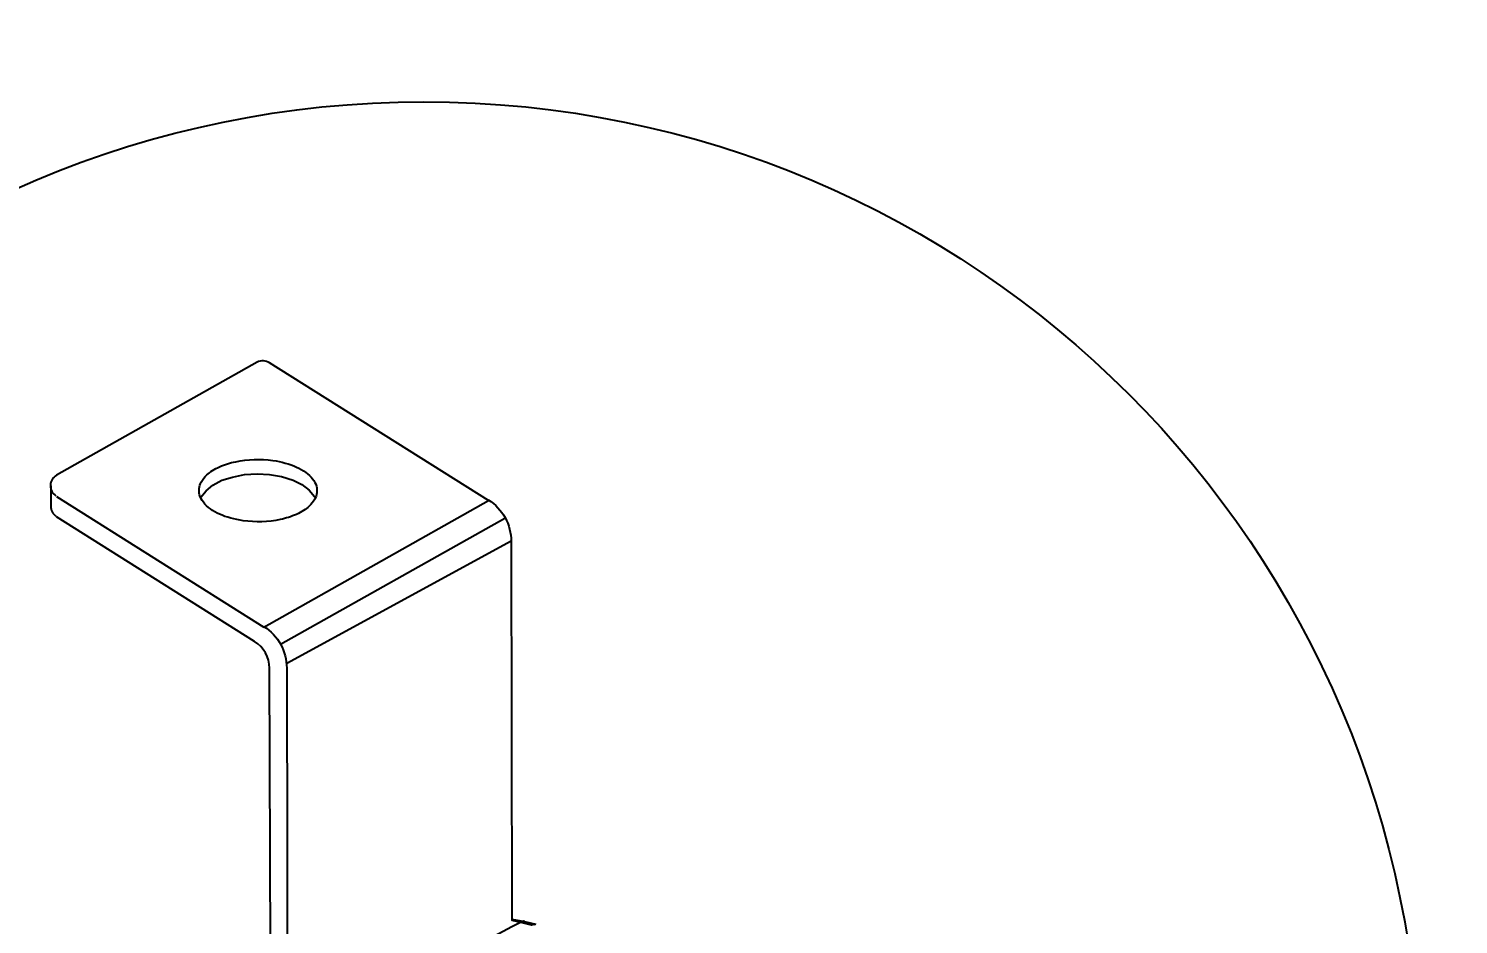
# Model space of a CAD drawing. Header units: feet. Extents: x -327 to 55127, y -2634 to 4121.
# Drawn here: x 176.01 to 189.16, y 42.69 to 50.93 of the extents above; entities that cross this region are included whole.
import ezdxf
from ezdxf.enums import TextEntityAlignment as Align

# ---------------------------------------------------------------- set-up
doc = ezdxf.new("R2018")
doc.units = ezdxf.units.FT
doc.header["$MEASUREMENT"] = 0
for name, color, linetype in [('G-ANNO-TEXT', 1, 'Continuous'), ('G-TEXT', 7, 'Continuous'), ('PDF_0', 7, 'Continuous')]:
    doc.layers.add(name, color=color, linetype=linetype)
doc.styles.add('NEI-A', font='arial.ttf')
doc.styles.get("Standard").update_dxf_attribs({"font": 'arial.ttf'})

# ---------------------------------------------------------------- blocks, each defined once
blk = doc.blocks.new('DETAIL_TITLE')
at = {"style": 'NEI-A', "flags": 8}
blk.add_attdef('#', text='', height=0.2, dxfattribs=at).set_placement((0.5922, -0.5109), align=Align.MIDDLE_CENTER)
at = {"lineweight": 30, "flags": 104}
blk.add_attdef('DETAIL_TITLE', text='', height=0.2, dxfattribs=at).set_placement((0.9099, -0.52514), align=Align.BOTTOM_LEFT)
at = {"style": 'NEI-A'}
for tag, p in [('SCALE:', (0.93865, -0.73792)), ('1"_=_', (1.5474, -0.73792))]:
    blk.add_attdef(tag, text='', height=0.1, dxfattribs=at).set_placement(p, align=Align.BOTTOM_LEFT)
blk = doc.blocks.new('sub-title')
at = {"color": 153, "lineweight": 30, "flags": 106}
blk.add_attdef('SUB_TITLE', text='', height=0.1875, dxfattribs=at).set_placement((0, 0.1875), align=Align.MIDDLE_CENTER)

msp = doc.modelspace()

# ---------------------------------------------------------------- linework, layer by layer
at = {"layer": 'PDF_0', "lineweight": 25}
for points in [[(176.27, 46.625), (178.178, 45.425), (180.242, 46.59), (178.23, 47.854, 0.27568), (178.114, 47.86), (176.27, 46.822, 0.567792), (176.265, 46.631)], [(176.218, 46.724), (176.218, 46.538, 0.257708), (176.265, 46.445)], [(180.241, 46.596, -0.257069), (180.451, 46.213), (180.457, 42.729), (180.538, 42.711), (180.567, 42.723), (180.573, 42.717)], [(177.888, 41.424), (177.888, 41.418), (177.894, 41.418), (177.905, 41.407), (177.917, 41.407), (177.917, 41.436), (177.929, 41.488), (177.946, 41.529), (177.969, 41.569), (177.998, 41.592), (178.3, 41.517), (178.393, 41.563), (178.242, 41.604), (178.23, 45.048, 0.257069), (178.091, 45.291), (176.27, 46.439)], [(178.177, 45.431, -0.257069), (178.387, 45.048), (178.393, 41.563), (180.457, 42.671), (180.538, 42.711), (180.636, 42.688), (180.642, 42.688), (180.665, 42.694), (180.671, 42.688)]]:
    msp.add_lwpolyline(points, format="xyb", dxfattribs=at)
for points in [[(177.598, 46.613), (177.598, 46.619), (177.645, 46.677), (177.708, 46.729), (177.79, 46.776), (177.888, 46.805), (177.998, 46.828), (178.114, 46.834), (178.23, 46.828), (178.34, 46.811), (178.445, 46.776), (178.526, 46.735), (178.595, 46.683), (178.642, 46.625), (178.653, 46.608)], [(178.329, 45.268), (180.393, 46.428)], [(178.387, 45.094), (180.451, 46.219)], [(180.457, 42.74), (180.573, 42.717), (180.677, 42.694)]]:
    msp.add_lwpolyline(points, dxfattribs=at)
msp.add_circle((179.648, 41.091), 9.164, dxfattribs=at)
for points, knots in [([(177.621, 46.573), (177.605, 46.593), (177.593, 46.616), (177.581, 46.66), (177.579, 46.68), (177.585, 46.721), (177.591, 46.741), (177.614, 46.783), (177.632, 46.805), (177.683, 46.852), (177.722, 46.877), (177.816, 46.92), (177.867, 46.935), (177.918, 46.946)], [0, 0, 0, 0, 0.224796, 0.224796, 0.4048, 0.4048, 0.585943, 0.585943, 0.827387, 0.827387, 1.18719, 1.18719, 1.547024, 1.547024, 1.547024, 1.547024]), ([(177.918, 46.946), (178.028, 46.97), (178.147, 46.973), (178.339, 46.946), (178.413, 46.926), (178.506, 46.883), (178.535, 46.867), (178.585, 46.831), (178.607, 46.811), (178.625, 46.788)], [0, 0, 0, 0, 0.98834, 0.98834, 1.699188, 1.699188, 2.034531, 2.034531, 2.333525, 2.333525, 2.333525, 2.333525]), ([(178.625, 46.788), (178.64, 46.767), (178.653, 46.745), (178.665, 46.7), (178.667, 46.68), (178.661, 46.639), (178.655, 46.619), (178.632, 46.577), (178.614, 46.555), (178.563, 46.508), (178.524, 46.483), (178.43, 46.44), (178.379, 46.425), (178.328, 46.414)], [0, 0, 0, 0, 0.224796, 0.224796, 0.4048, 0.4048, 0.585943, 0.585943, 0.827387, 0.827387, 1.18719, 1.18719, 1.547024, 1.547024, 1.547024, 1.547024]), ([(178.328, 46.414), (178.218, 46.39), (178.099, 46.387), (177.907, 46.414), (177.833, 46.434), (177.74, 46.477), (177.711, 46.493), (177.661, 46.529), (177.639, 46.549), (177.621, 46.573)], [0, 0, 0, 0, 0.98834, 0.98834, 1.699188, 1.699188, 2.034531, 2.034531, 2.333525, 2.333525, 2.333525, 2.333525])]:
    msp.add_open_spline(points, degree=3, knots=knots, dxfattribs=at)

# ---------------------------------------------------------------- block references
at = {"layer": 'G-ANNO-TEXT'}
ref = msp.add_blockref('DETAIL_TITLE', (61.137, 1018.095), dxfattribs=dict(at, xscale=128.9267043143703, yscale=128.9267043143703, zscale=128.9267043143703))
lines = msp.add_mtext('{\\LDC BLOCK TYPE-2 (3) STRINGS (52) MODULES [580W-NORTH MOTOR GAP] }', dxfattribs={"layer": '0', "insert": (178.447, 989.068), "char_height": 988.13781, "attachment_point": 1})
ref.add_attrib('DETAIL_TITLE', '', (178.447, 989.068)).embed_mtext(lines)
at = {"layer": 'G-TEXT'}
ref = msp.add_blockref('sub-title', (-251.219, 104.638), dxfattribs=dict(at, xscale=5.485316049832718, yscale=5.485316049832718, zscale=5.485316049832718))
lines = msp.add_mtext('{\\LTYPICAL 54-MODULE SHORT TRACKER  WIRING DETAIL}', dxfattribs={"layer": 'G-ANNO-TEXT', "insert": (-221.258, 117.134), "char_height": 92.11239, "attachment_point": 1})
ref.add_attrib('SUB_TITLE', '', (-221.258, 117.134), dxfattribs={"flags": 104}).embed_mtext(lines)
ref = msp.add_blockref('sub-title', (111.764, 52.293), dxfattribs=dict(at, xscale=5.485316049832718, yscale=5.485316049832718, zscale=5.485316049832718))
lines = msp.add_mtext('{\\LTYPICAL 3x90-MODULE TRACKER WIRING DETAIL}', dxfattribs={"layer": 'G-ANNO-TEXT', "insert": (125.803, 67.518), "char_height": 92.11239, "attachment_point": 1})
ref.add_attrib('SUB_TITLE', '', (125.803, 67.518), dxfattribs={"flags": 104}).embed_mtext(lines)

doc.saveas('drawing.dxf')
